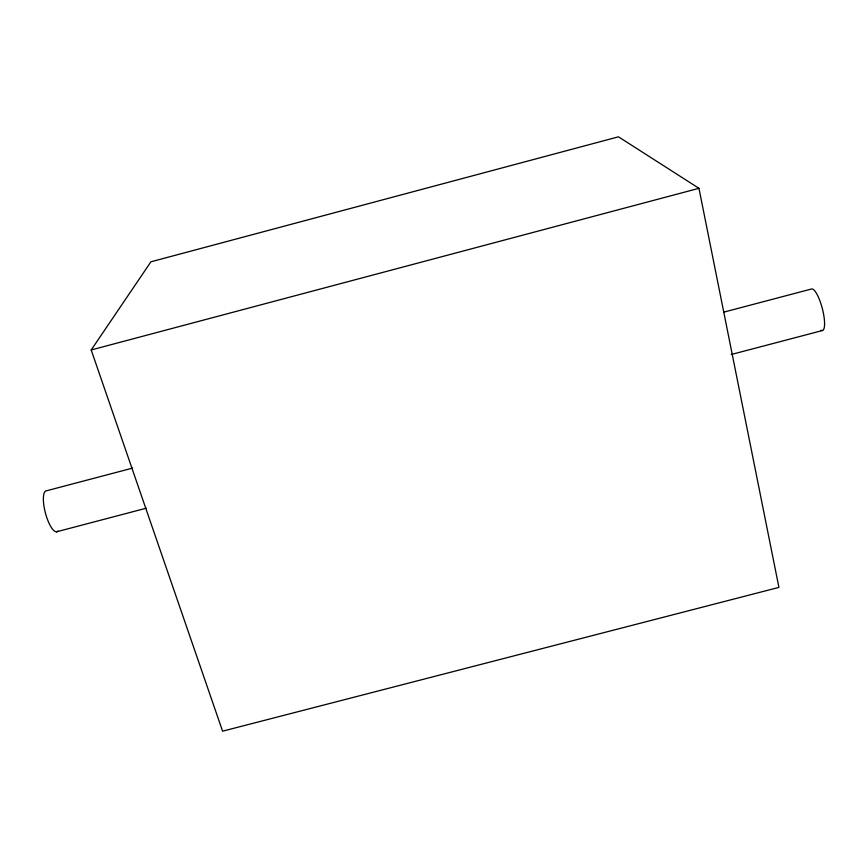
<?xml version="1.0" encoding="UTF-8"?>
<svg xmlns="http://www.w3.org/2000/svg" width="868" height="868" viewBox="0 0 868 868"><rect width="100%" height="100%" fill="white"/><g stroke="black" fill="none" stroke-linecap="round" stroke-linejoin="round"><path stroke-width="1.3" d="M91.194 349.967L150.923 261.8L618.461 136.819L698.957 188.313L778.921 587.397L222.588 731.181L91.194 349.967L698.957 188.313M724.042 312.068L811.33 289.055A21.472 5.447 75.3 0 1 822.821 310.549A21.472 5.447 75.3 0 1 820.998 330.209M132.5 468.123L46.764 490.724A21.179 6.347 75.3 0 0 45.646 513.856A21.179 6.347 75.3 0 0 57.993 531.053M56.485 531.813L146.356 508.181M731.236 354.502L822.538 330.502"/></g></svg>
